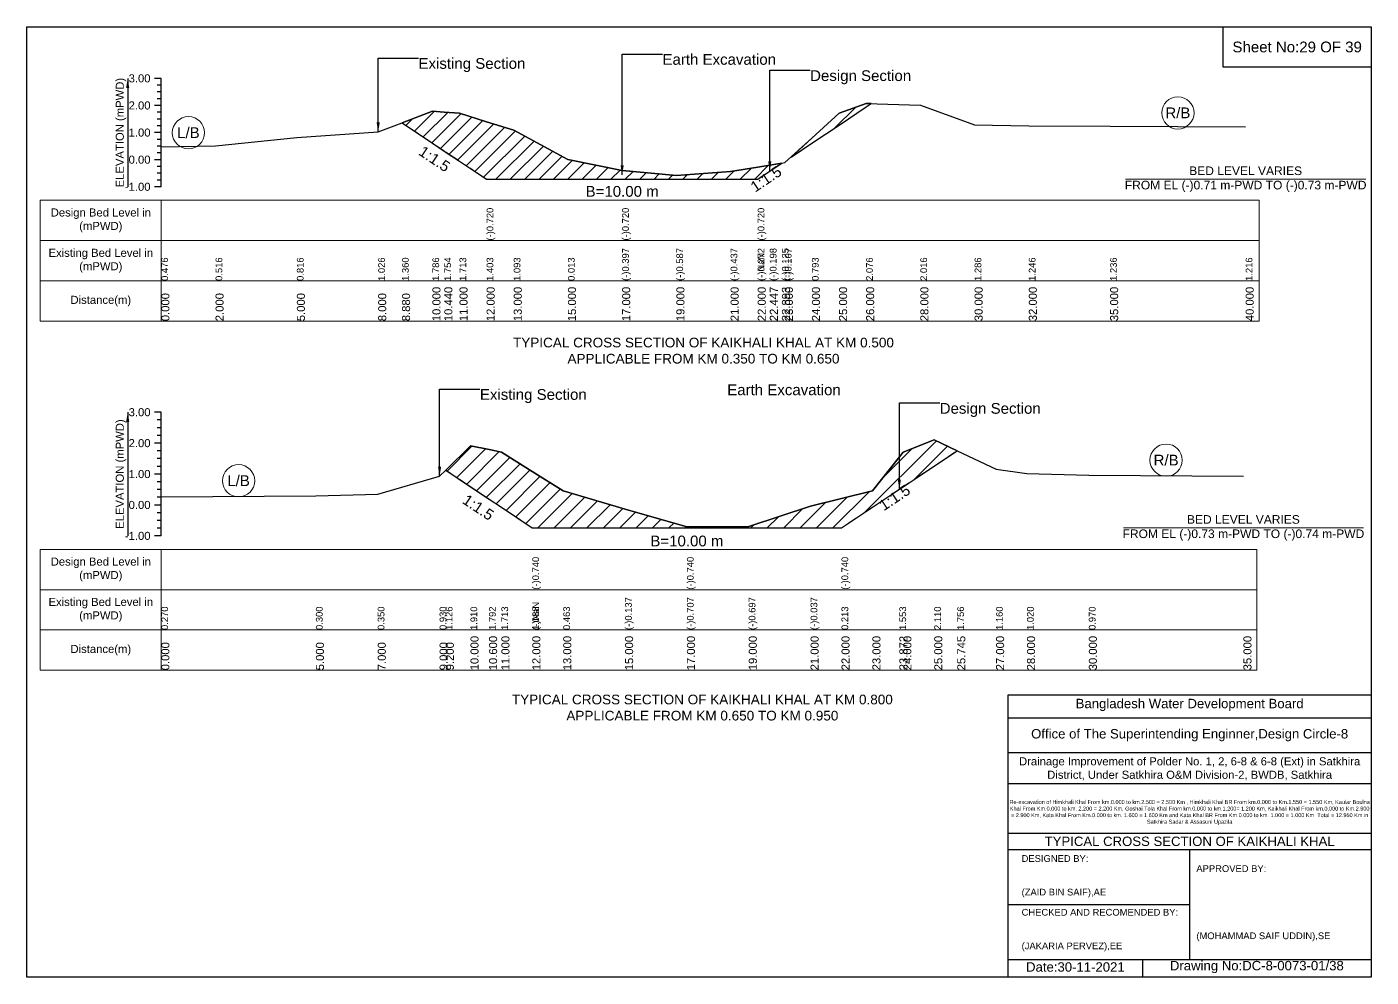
# Model space of a CAD drawing. Header units: inches. Extents: x 93000 to 486000, y -4242 to 0.
# Drawn here: x 380000 to 386000, y -4242 to 0 of the extents above; entities that cross this region are included whole.
import ezdxf

# ---------------------------------------------------------------- set-up
doc = ezdxf.new("R2010")
doc.units = ezdxf.units.IN
doc.header["$LTSCALE"] = 7
doc.header["$MEASUREMENT"] = 0
doc.linetypes.add('DASHED', pattern=[0.75, 0.5, -0.25])
for name, color, linetype, lineweight in [('Cross section Data Border', 7, 'Continuous', 9), ('Cross Section Labels', 7, 'Continuous', 9), ('Design_Bed_Level for Xsection', 7, 'DASHED', 25), ('Existing_Bed_Level for Xsection', 7, 'Continuous', 25), ('Long Section Labels', 7, 'Continuous', 9)]:
    doc.layers.add(name, color=color, linetype=linetype, lineweight=lineweight)
doc.styles.get("Standard").update_dxf_attribs({"font": 'arial.ttf'})
doc.dimstyles.get("Standard").update_dxf_attribs({"dimtxt": 0.18, "dimasz": 0.18, "dimexe": 0.18, "dimexo": 0.0625, "dimgap": 0.09, "dimtad": 0, "dimtih": 1, "dimtoh": 1, "dimdec": 4, "dimzin": 0, "dimdsep": 46, "dimtxsty": 'Standard', "dimcen": 0.09, "dimadec": 0, "dimazin": 0, "dimtfac": 1, "dimtdec": 4, "dimtofl": 0, "dimtmove": 0, "dimatfit": 3, "dimfxl": 1, "dimtolj": 1, "dimtzin": 0, "dimarcsym": 0})

msp = doc.modelspace()

# ---------------------------------------------------------------- hatches: boundary and pattern name
at = {"layer": 'Existing_Bed_Level for Xsection'}
h = msp.add_hatch(dxfattribs=at)
h.set_pattern_fill('ANSI31', color=256, scale=363, style=0)
h.paths.add_polyline_path([(383410.8, -580.9), (383504, -518.8), (383625, -438.1), (383746, -357.4), (383768.5, -342.5), (383746, -341.8), (383625, -385.7), (383504, -497)])
h = msp.add_hatch(dxfattribs=at)
h.set_pattern_fill('ANSI31', color=256, scale=363, style=0)
h.paths.add_polyline_path([(381674.4, -428.4), (381810, -518.8), (381863.2, -554.2), (381931, -599.4), (382052, -680.1), (382173, -680.1), (382415, -680.1), (382657, -680.1), (382899, -680.1), (383141, -680.1), (383262, -680.1), (383316, -644.1), (383370.1, -608.1), (383316, -617), (383262, -625.9), (383141, -645.9), (382899, -664), (382657, -641), (382415, -591.4), (382173, -460.7), (382052, -423.2), (381931, -385.7), (381863.2, -380.8), (381810, -376.9)])
h = msp.add_hatch(dxfattribs=at)
h.set_pattern_fill('ANSI31', color=256, scale=414, style=0)
h.paths.add_polyline_path([(381869.7, -1979), (381980, -2052.6), (382062.8, -2107.8), (382118, -2144.6), (382256, -2236.6), (382394, -2236.6), (382670, -2236.6), (382946, -2236.6), (383222, -2236.6), (383498, -2236.6), (383636, -2236.6), (383774, -2144.6), (383894.4, -2064.3), (383912, -2052.6), (384050, -1960.6), (384152.7, -1892.1), (384050, -1843.3), (383912, -1898), (383894.4, -1920.1), (383774, -2070.5), (383636, -2105), (383498, -2139.5), (383222, -2230.6), (382946, -2232), (382670, -2153.3), (382394, -2070.5), (382256, -1984.3), (382118, -1898), (382062.8, -1887.2), (381980, -1870.9)])

# ---------------------------------------------------------------- linework, layer by layer
for points in [[(380000, 0), (386000, 0), (386000, -4242), (380000, -4242)], [(385340, 0), (386000, 0), (386000, -180), (385340, -180)]]:
    msp.add_lwpolyline(points, close=True)
for points in [[(384380, -4242), (384380, -2982), (386000, -2982)], [(384380, -3084), (386000, -3084)], [(384380, -3240), (386000, -3240)], [(384380, -3378), (386000, -3378)], [(384380, -3600), (386000, -3600)], [(384380, -3672), (386000, -3672)], [(385190, -3672), (385190, -4164)], [(384380, -3918), (385190, -3918)], [(384380, -4164), (386000, -4164)], [(384980, -4164), (384980, -4242)]]:
    msp.add_lwpolyline(points)
at = {"layer": 'Cross section Data Border'}
for points in [[(380060, -774), (385500, -774), (385500, -1314), (380060, -1314)], [(380060, -2332.4), (385490, -2332.4), (385490, -2872.4), (380060, -2872.4)]]:
    msp.add_lwpolyline(points, close=True, dxfattribs=at)
for points in [[(380600, -774), (380600, -1314)], [(380060, -954), (385500, -954)], [(380060, -1134), (385500, -1134)], [(380600, -2332.4), (380600, -2872.4)], [(380060, -2512.4), (385490, -2512.4)], [(380060, -2692.4), (385490, -2692.4)]]:
    msp.add_lwpolyline(points, dxfattribs=at)
at = {"layer": 'Cross Section Labels'}
for points in [[(384904.2, -680.1), (385975.8, -680.1)], [(384894.2, -2236.6), (385965.8, -2236.6)]]:
    msp.add_lwpolyline(points, dxfattribs=at)
for centre in [(385137.5, -384.1), (380721, -472.5), (385085, -1934.3), (380945, -2026.1)]:
    msp.add_circle(centre, 72, dxfattribs=at)
at = {"layer": 'Design_Bed_Level for Xsection'}
for points in [[(381674.4, -428.4), (381863.2, -554.2), (382052, -680.1), (382657, -680.1), (383262, -680.1), (383316, -644.1), (383370.1, -608.1)], [(381869.7, -1979), (382062.8, -2107.8), (382256, -2236.6), (382946, -2236.6), (383636, -2236.6), (383894.4, -2064.3), (384152.7, -1892.1)]]:
    msp.add_lwpolyline(points, dxfattribs=at)
at = {"layer": 'Existing_Bed_Level for Xsection'}
for points in [[(380600, -230), (380570, -230)], [(380600, -714), (380600, -593), (380600, -472), (380600, -351), (380600, -230)], [(380600, -260.2), (380582, -260.2)], [(380600, -290.5), (380582, -290.5)], [(380600, -351), (380570, -351)], [(380600, -320.7), (380582, -320.7)], [(380600, -535.4), (380842, -530.5), (381205, -494.2), (381568, -468.8), (381674.4, -428.4), (381810, -376.9), (381863.2, -380.8), (381931, -385.7), (382052, -423.2), (382052, -423.2), (382173, -460.7), (382415, -591.4), (382657, -641), (382657, -641), (382899, -664), (383141, -645.9), (383262, -625.9), (383262, -625.9), (383316, -617), (383370.1, -608.1), (383383, -605.9), (383504, -497), (383625, -385.7), (383746, -341.8), (383988, -349), (384230, -437.4), (384472, -442.2), (384835, -443.4), (385440, -445.8)], [(380600, -381.2), (380582, -381.2)], [(380600, -411.5), (380582, -411.5)], [(380600, -472), (380570, -472)], [(380600, -441.7), (380582, -441.7)], [(380600, -502.2), (380582, -502.2)], [(380600, -532.5), (380582, -532.5)], [(380600, -593), (380570, -593)], [(380600, -562.7), (380582, -562.7)], [(380600, -623.2), (380582, -623.2)], [(380600, -653.5), (380582, -653.5)], [(380600, -714), (380570, -714)], [(380600, -683.7), (380582, -683.7)], [(380600, -1720.4), (380570, -1720.4)], [(380600, -2272.4), (380600, -2134.4), (380600, -1996.4), (380600, -1858.4), (380600, -1720.4)], [(380600, -1754.9), (380582, -1754.9)], [(380600, -1789.4), (380582, -1789.4)], [(380600, -1858.4), (380570, -1858.4)], [(380600, -1823.9), (380582, -1823.9)], [(380600, -2097.2), (381290, -2093), (381566, -2086.1), (381842, -2006.1), (381869.7, -1979), (381980, -1870.9), (382062.8, -1887.2), (382118, -1898), (382256, -1984.3), (382256, -1984.3), (382394, -2070.5), (382670, -2153.3), (382946, -2232), (382946, -2232), (383222, -2230.6), (383498, -2139.5), (383636, -2105), (383636, -2105), (383774, -2070.5), (383894.4, -1920.1), (383912, -1898), (384050, -1843.3), (384152.7, -1892.1), (384326, -1974.4), (384464, -1993.7), (384740, -2000.6), (385430, -2006.1)], [(380600, -1892.9), (380582, -1892.9)], [(380600, -1927.4), (380582, -1927.4)], [(380600, -1961.9), (380582, -1961.9)], [(380600, -1996.4), (380570, -1996.4)], [(380600, -2030.9), (380582, -2030.9)], [(380600, -2065.4), (380582, -2065.4)], [(380600, -2099.9), (380582, -2099.9)], [(380600, -2134.4), (380570, -2134.4)], [(380600, -2168.9), (380582, -2168.9)], [(380600, -2203.4), (380582, -2203.4)], [(380600, -2272.4), (380570, -2272.4)], [(380600, -2237.9), (380582, -2237.9)]]:
    msp.add_lwpolyline(points, dxfattribs=at)
for points in [[(383410.8, -580.9), (383504, -518.8), (383625, -438.1), (383746, -357.4), (383768.5, -342.5), (383746, -341.8), (383625, -385.7), (383504, -497)], [(381674.4, -428.4), (381674.4, -428.4), (381810, -518.8), (381863.2, -554.2), (381931, -599.4), (382052, -680.1), (382052, -680.1), (382173, -680.1), (382415, -680.1), (382657, -680.1), (382657, -680.1), (382899, -680.1), (383141, -680.1), (383262, -680.1), (383262, -680.1), (383316, -644.1), (383370.1, -608.1), (383370.1, -608.1), (383370.1, -608.1), (383316, -617), (383262, -625.9), (383262, -625.9), (383141, -645.9), (382899, -664), (382657, -641), (382657, -641), (382415, -591.4), (382173, -460.7), (382052, -423.2), (382052, -423.2), (381931, -385.7), (381863.2, -380.8), (381810, -376.9), (381674.4, -428.4)], [(381869.7, -1979), (381980, -2052.6), (382062.8, -2107.8), (382118, -2144.6), (382256, -2236.6), (382256, -2236.6), (382394, -2236.6), (382670, -2236.6), (382946, -2236.6), (382946, -2236.6), (383222, -2236.6), (383498, -2236.6), (383636, -2236.6), (383636, -2236.6), (383774, -2144.6), (383894.4, -2064.3), (383912, -2052.6), (384050, -1960.6), (384152.7, -1892.1), (384050, -1843.3), (383912, -1898), (383894.4, -1920.1), (383774, -2070.5), (383636, -2105), (383636, -2105), (383498, -2139.5), (383222, -2230.6), (382946, -2232), (382946, -2232), (382670, -2153.3), (382394, -2070.5), (382256, -1984.3), (382256, -1984.3), (382118, -1898), (382062.8, -1887.2), (381980, -1870.9)]]:
    msp.add_lwpolyline(points, close=True, dxfattribs=at)

# ---------------------------------------------------------------- texts
at = {"attachment_point": 5}
for s, insert, char_height in [('Sheet No:29 OF 39', (385670, -90), 48), ('Bangladesh Water Development Board', (385190, -3027), 42), ('Office of The Superintending Enginner,Design Circle-8', (385190, -3162), 42)]:
    msp.add_mtext(s, dxfattribs=dict(at, insert=insert, char_height=char_height))
for s, insert, char_height, width, attachment_point in [('Drainage Improvement of Polder No. 1, 2, 6-8 & 6-8 (Ext) in Satkhira District, Under Satkhira O&M Division-2, BWDB, Satkhira', (385190, -3312), 36, 1680, 5), ('Re-excavation of Himkhali Khal From km.0.000 to km.2.500 = 2.500 Km , Himkhali Khal BR From km.0.000 to Km.1.550 = 1.550 Km, Kaular Boulna Khal From Km.0.000 to km. 2.200 = 2.200 Km, Goshai Tola Khal From km.0.000 to km.1.200= 1.200 Km, Kaikhali Khal From km.0.000 to Km.2.900 = 2.900 Km, Kata Khal From Km.0.000 to km. 1.600 = 1.600 Km and Kata Khal BR From Km.0.000 to km. 1.000 = 1.000 Km  Total = 12.950 Km.in Satkhira Sadar & Assasuni Upazila', (385190, -3507), 17.611, 1620, 5), ('TYPICAL CROSS SECTION OF KAIKHALI KHAL', (385190, -3636), 42, 1680, 5), ('DESIGNED BY:^J^J^J(ZAID BIN SAIF),AE', (384440, -3792), 30, 840, 4), ('APPROVED BY:^J^J^J^J^J^J(MOHAMMAD SAIF UDDIN),SE', (385220, -3912), 30, 840, 4), ('CHECKED AND RECOMENDED BY:^J^J^J(JAKARIA PERVEZ),EE', (384440, -4032), 30, 840, 4), ('Date:30-11-2021', (384680, -4197), 42, 840, 5), ('Drawing No:DC-8-0073-01/38', (385490, -4197), 42, 1320, 5)]:
    msp.add_mtext(s, dxfattribs=dict(insert=insert, char_height=char_height, width=width, attachment_point=attachment_point))
at = {"layer": 'Cross section Data Border', "char_height": 36, "width": 480, "attachment_point": 5}
for s, insert in [('Design Bed Level in (mPWD)', (380330, -864)), ('Existing Bed Level in (mPWD)', (380330, -1044)), ('Distance(m)', (380330, -1224)), ('Design Bed Level in (mPWD)', (380330, -2422.4)), ('Existing Bed Level in (mPWD)', (380330, -2602.4)), ('Distance(m)', (380330, -2782.4))]:
    msp.add_mtext(s, dxfattribs=dict(at, insert=insert))
at = {"layer": 'Cross Section Labels'}
for s, insert, char_height, attachment_point in [('Earth Excavation', (382837, -121.1), 48, 1), ('Existing Section', (381748, -139.2), 48, 1), ('Design Section', (383496, -193.7), 48, 1), ('R/B', (385137.5, -384.1), 48, 5), ('L/B', (380721, -472.5), 48, 5), ('BED LEVEL VARIES ^JFROM EL (-)0.71 m-PWD TO (-)0.73 m-PWD', (385440, -680.1), 38.4, 5), ('B=10.00 m', (382657, -710.3), 48, 2), ('TYPICAL CROSS SECTION OF KAIKHALI KHAL AT KM 0.500^JAPPLICABLE FROM KM 0.350 TO KM 0.650', (383020, -1445.5), 43.2, 5), ('Existing Section', (382022, -1616.9), 48, 1), ('Earth Excavation', (383126, -1596.2), 48, 1), ('Design Section', (384074.4, -1679), 48, 1), ('R/B', (385085, -1934.3), 48, 5), ('L/B', (380945, -2026.1), 48, 5), ('BED LEVEL VARIES ^JFROM EL (-)0.73 m-PWD TO (-)0.74 m-PWD', (385430, -2236.6), 38.4, 5), ('B=10.00 m', (382946, -2271.1), 48, 2), ('TYPICAL CROSS SECTION OF KAIKHALI KHAL AT KM 0.800^JAPPLICABLE FROM KM 0.650 TO KM 0.950', (383015, -3039), 43.2, 5)]:
    msp.add_mtext(s, dxfattribs=dict(at, insert=insert, char_height=char_height, attachment_point=attachment_point))
at = {"layer": 'Cross Section Labels', "char_height": 48, "attachment_point": 2}
for insert, rotation in [((381833, -569.4), 326.30993), ((383285.8, -659.2), 33.69007), ((382028.3, -2125), 326.30993), ((383859.9, -2081.6), 33.69007)]:
    msp.add_mtext('1:1.5', dxfattribs=dict(at, insert=insert, rotation=rotation))
at = {"layer": 'Existing_Bed_Level for Xsection', "char_height": 36, "attachment_point": 5, "rotation": 90}
for insert in [(380420, -472), (380420, -1996.4)]:
    msp.add_mtext('ELEVATION (mPWD)', dxfattribs=dict(at, insert=insert))
at = {"layer": 'Existing_Bed_Level for Xsection', "char_height": 36, "attachment_point": 6}
for s, insert in [('3.00', (380552, -230)), ('2.00', (380552, -351)), ('1.00', (380552, -472)), ('0.00', (380552, -593)), ('-1.00', (380552, -714)), ('3.00', (380552, -1720.4)), ('2.00', (380552, -1858.4)), ('1.00', (380552, -1996.4)), ('0.00', (380552, -2134.4)), ('-1.00', (380552, -2272.4))]:
    msp.add_mtext(s, dxfattribs=dict(at, insert=insert))
at = {"layer": 'Long Section Labels', "attachment_point": 1, "rotation": 90}
for s, insert, char_height in [('(-)0.720', (382052, -954), 30), ('(-)0.720', (382657, -954), 30), ('(-)0.720', (383262, -954), 30), ('(-)0.397', (382657, -1134), 30), ('(-)0.397', (382657, -1134), 30), ('(-)0.397', (382657, -1134), 30), ('(-)0.587', (382899, -1134), 30), ('(-)0.437', (383141, -1134), 30), ('(-)0.272', (383262, -1134), 30), ('(-)0.272', (383262, -1134), 30), ('(-)NaN', (383262, -1134), 30), ('(-)0.198', (383316, -1134), 30), ('(-)0.125', (383370.1, -1134), 30), ('(-)0.107', (383383, -1134), 30), ('0.476', (380600, -1134), 30), ('0.516', (380842, -1134), 30), ('0.816', (381205, -1134), 30), ('1.026', (381568, -1134), 30), ('1.360', (381674.4, -1134), 30), ('1.786', (381810, -1134), 30), ('1.754', (381863.2, -1134), 30), ('1.713', (381931, -1134), 30), ('1.713', (381931, -1134), 30), ('1.403', (382052, -1134), 30), ('1.403', (382052, -1134), 30), ('1.403', (382052, -1134), 30), ('1.093', (382173, -1134), 30), ('0.013', (382415, -1134), 30), ('0.793', (383504, -1134), 30), ('2.076', (383746, -1134), 30), ('2.016', (383988, -1134), 30), ('1.286', (384230, -1134), 30), ('1.246', (384472, -1134), 30), ('1.236', (384835, -1134), 30), ('1.216', (385440, -1134), 30), ('0.000', (380600, -1314), 36), ('2.000', (380842, -1314), 36), ('5.000', (381205, -1314), 36), ('8.000', (381568, -1314), 36), ('8.880', (381674.4, -1314), 36), ('10.000', (381810, -1314), 36), ('10.440', (381863.2, -1314), 36), ('11.000', (381931, -1314), 36), ('12.000', (382052, -1314), 36), ('12.000', (382052, -1314), 36), ('12.000', (382052, -1314), 36), ('13.000', (382173, -1314), 36), ('15.000', (382415, -1314), 36), ('17.000', (382657, -1314), 36), ('17.000', (382657, -1314), 36), ('17.000', (382657, -1314), 36), ('19.000', (382899, -1314), 36), ('21.000', (383141, -1314), 36), ('22.000', (383262, -1314), 36), ('22.000', (383262, -1314), 36), ('22.000', (383262, -1314), 36), ('22.447', (383316, -1314), 36), ('22.893', (383370.1, -1314), 36), ('23.000', (383383, -1314), 36), ('24.000', (383504, -1314), 36), ('25.000', (383625, -1314), 36), ('26.000', (383746, -1314), 36), ('28.000', (383988, -1314), 36), ('30.000', (384230, -1314), 36), ('32.000', (384472, -1314), 36), ('35.000', (384835, -1314), 36), ('40.000', (385440, -1314), 36), ('(-)0.740', (382256, -2512.4), 30), ('(-)0.740', (382946, -2512.4), 30), ('(-)0.740', (383636, -2512.4), 30), ('(-)NaN', (382256, -2692.4), 30), ('(-)NaN', (382256, -2692.4), 30), ('(-)NaN', (382256, -2692.4), 30), ('(-)0.137', (382670, -2692.4), 30), ('(-)0.707', (382946, -2692.4), 30), ('(-)0.707', (382946, -2692.4), 30), ('(-)0.697', (383222, -2692.4), 30), ('(-)0.037', (383498, -2692.4), 30), ('0.270', (380600, -2692.4), 30), ('0.300', (381290, -2692.4), 30), ('0.350', (381566, -2692.4), 30), ('0.930', (381842, -2692.4), 30), ('0.930', (381842, -2692.4), 30), ('1.126', (381869.7, -2692.4), 30), ('1.910', (381980, -2692.4), 30), ('1.792', (382062.8, -2692.4), 30), ('1.713', (382118, -2692.4), 30), ('1.713', (382118, -2692.4), 30), ('1.088', (382256, -2692.4), 30), ('1.088', (382256, -2692.4), 30), ('0.463', (382394, -2692.4), 30), ('0.463', (382394, -2692.4), 30), ('0.213', (383636, -2692.4), 30), ('0.213', (383636, -2692.4), 30), ('1.553', (383894.4, -2692.4), 30), ('2.110', (384050, -2692.4), 30), ('1.756', (384152.7, -2692.4), 30), ('1.160', (384326, -2692.4), 30), ('1.020', (384464, -2692.4), 30), ('0.970', (384740, -2692.4), 30), ('0.000', (380600, -2872.4), 36), ('5.000', (381290, -2872.4), 36), ('7.000', (381566, -2872.4), 36), ('9.000', (381842, -2872.4), 36), ('9.200', (381869.7, -2872.4), 36), ('10.000', (381980, -2872.4), 36), ('10.600', (382062.8, -2872.4), 36), ('11.000', (382118, -2872.4), 36), ('12.000', (382256, -2872.4), 36), ('12.000', (382256, -2872.4), 36), ('12.000', (382256, -2872.4), 36), ('13.000', (382394, -2872.4), 36), ('15.000', (382670, -2872.4), 36), ('17.000', (382946, -2872.4), 36), ('17.000', (382946, -2872.4), 36), ('17.000', (382946, -2872.4), 36), ('19.000', (383222, -2872.4), 36), ('21.000', (383498, -2872.4), 36), ('22.000', (383636, -2872.4), 36), ('22.000', (383636, -2872.4), 36), ('22.000', (383636, -2872.4), 36), ('23.000', (383774, -2872.4), 36), ('23.872', (383894.4, -2872.4), 36), ('24.000', (383912, -2872.4), 36), ('25.000', (384050, -2872.4), 36), ('25.745', (384152.7, -2872.4), 36), ('27.000', (384326, -2872.4), 36), ('28.000', (384464, -2872.4), 36), ('30.000', (384740, -2872.4), 36), ('35.000', (385430, -2872.4), 36)]:
    msp.add_mtext(s, dxfattribs=dict(at, insert=insert, char_height=char_height))

# ---------------------------------------------------------------- leaders
at = {"layer": 'Cross Section Labels', "annotation_type": 0, "has_hookline": 1, "hookline_direction": 0}
for points, text_width in [([(381568, -468.8), (381568, -139.2), (381747.9, -139.2)], 467.2), ([(382657, -660.6), (382657, -121.1), (382836.9, -121.1)], 497), ([(383316, -644.1), (383316, -193.7), (383495.9, -193.7)], 441.2), ([(381842, -2006.1), (381842, -1616.9), (382021.9, -1616.9)], 467.2), ([(383894.4, -2064.3), (383894.4, -1679), (384074.3, -1679)], 441.2)]:
    msp.add_leader(points, dimstyle='Standard', override={"dimasz": 43.2}, dxfattribs=dict(at, text_width=text_width))
at = {"layer": 'Existing_Bed_Level for Xsection'}
for points in [[(380450, -230), (380450, -714)], [(380450, -1720.4), (380450, -2272.4)]]:
    msp.add_leader(points, dimstyle='Standard', override={"dimasz": 43.2}, dxfattribs=at)

doc.saveas('drawing.dxf')
